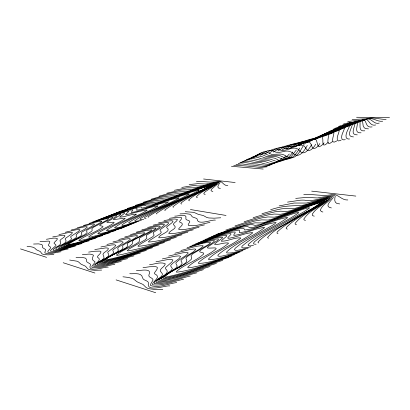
<?xml version="1.0" encoding="UTF-8"?>
<svg xmlns="http://www.w3.org/2000/svg" width="410" height="410" viewBox="0 0 410 410"><rect width="100%" height="100%" fill="white"/><g stroke="black" fill="none" stroke-linecap="round" stroke-linejoin="round"><path stroke-width="0.61" d="M303.108 146.103C300.151 150.936 296.404 159.09 289.475 157.788C286.411 156.779 283.992 154.037 280.573 154.083A7.892 1.758 -11.6 0 0 278.006 154.15L271.671 154.396L266.479 151.885L264.03 151.71L260.729 152.986L256.122 156.451M307.28 145.463C304.866 149.875 299.582 158.839 293.688 153.893C291.079 151.059 287.087 150.465 283.515 151.536C280.332 152.259 276.729 153.207 273.783 151.234C269.078 148.415 264.014 152.453 260.483 155.354M299.731 148.046C296.773 153.053 291.361 161.74 284.432 157.942C281.562 155.867 278.052 154.739 274.51 155.41C271.645 155.846 268.504 155.979 266.09 154.088C261.959 151.223 257.116 154.601 253.933 157.322M311.467 144.822C309.483 148.589 304.035 156.61 299.736 150.895C297.547 147.457 293.165 147.626 289.767 148.881C286.334 149.824 282.516 151.428 279.066 149.635C273.921 147.123 268.745 151.31 264.839 154.257M296.312 150.014L291.52 156.241L288.727 158.583L286.267 159.695L283.125 159.664L278.113 157.209L275.756 156.569L266.756 156.676L262.436 154.739L260.227 154.283L256.147 155.359L251.73 158.198M315.659 144.182C314.024 147.677 308.233 154.221 305.67 147.959C303.969 143.93 299.131 144.92 295.933 146.262C292.228 147.436 288.24 149.583 284.325 148.041C278.764 145.863 273.455 150.157 269.18 153.166M292.837 152.007C289.634 157.173 282.874 163.862 276.637 159.116C273.752 157.23 270.216 157.676 266.977 157.947A7.698 1.701 -11.6 0 1 264.921 157.922C259.904 155.446 253.995 154.58 249.521 159.075M319.861 143.536C317.827 147.067 312.676 151.849 311.492 145.073C310.339 140.517 304.994 142.311 302.001 143.684C298.034 145.094 293.898 147.697 289.547 146.457C283.607 144.622 278.139 148.989 273.516 152.079M289.316 154.032L284.642 158.952L281.978 160.771L279.656 161.617L276.735 161.55L270 159.008L261.77 158.988L257.608 157.384L255.44 156.979L251.489 157.773L247.302 159.962M324.074 142.89L321.466 145.617L319.057 146.831L317.929 145.586L316.335 140.03L315.218 139.282L313.588 139.236L310.421 140.133L299.233 144.72L296.348 145.068L291.366 144.581L287.871 145.345L282.69 147.866L277.842 150.993M285.744 156.082C282.418 159.782 277.278 164.425 271.938 161.97C269.431 160.582 266.587 159.854 263.717 160.192C257.198 160.976 251.181 155.436 245.072 160.848M328.297 142.239L325.75 144.443L324.843 144.95L323.644 144.971C321.891 142.593 323.89 138.959 321.845 136.668C317.565 135.618 313.64 139.241 309.776 140.635C306.239 142.48 302.303 144.033 298.265 143.162C292.212 142.916 287.067 146.929 282.152 149.911M282.126 158.168C278.703 161.448 273.736 165.081 268.781 162.99C266.362 161.786 263.681 161.15 260.97 161.412C254.789 161.965 248.68 157.312 242.828 161.74M332.525 141.593L330.019 143.28L329.179 143.546L328.179 143.136C327.052 140.148 329.435 136.648 327.739 133.829C320.886 133.424 315.341 139.784 308.745 141.358C300.679 141.245 292.924 143.71 286.457 148.83M278.446 160.279C273.726 165.184 267.007 165.153 261.216 162.734A13.556 3.106 -12 0 0 259.402 162.626C253.001 163.411 246.758 158.957 240.578 162.642M290.752 147.749C297.552 142.521 305.614 140.051 313.968 139.584C320.763 137.663 326.427 131.041 333.52 131.046C334.955 134.521 331.5 138.37 332.966 141.86L334.273 142.116L336.769 140.943M295.036 146.672L301.119 143.136L307.428 140.148L311.477 138.99L317.012 138.452L320.405 137.288L336.277 128.607L340.449 127.51L347.844 126.408L360.574 120.484L361.774 120.345L362.502 120.74L363.188 125.916L364.326 127.864L365.935 128.668L368.462 128.843M299.31 145.601C306.752 140.159 315.459 137.678 324.279 136.074C331.311 133.209 337.015 127.29 344.374 125.393L344.764 125.624C345.153 130.288 340.197 134.685 342.037 139.369L343.811 139.907L345.281 139.636M303.574 144.525C311.323 138.985 320.364 136.499 329.373 134.342C336.548 131.138 342.391 125.07 349.889 122.764L350.232 122.99C349.914 128.115 344.728 132.65 346.271 137.996L348.034 138.995L349.556 138.98M274.72 162.421C268.888 167.562 261.954 164.333 255.42 163.867C249.659 164.051 244.006 160.961 238.312 163.539M308.832 141.824L321.409 135.623L333.14 132.722L348.879 123.471L351.688 122.298L352.626 122.487C353.159 126.746 344.789 136.771 353.446 136.894M313.998 139.164L325.658 133.691L336.871 131.123L351.411 122.862L354.076 121.811L355.019 121.98C355.706 125.983 349.053 135.172 357.279 134.839M319.067 136.561L329.855 131.784L340.561 129.534L353.943 122.257L356.459 121.329L357.412 121.478C358.268 125.26 353.394 133.532 361.061 132.814M324.049 133.998L334.001 129.898L344.221 127.966L356.469 121.647L358.842 120.842L359.806 120.976C360.872 124.563 357.807 131.82 364.787 130.816M328.938 131.482L336.692 128.443L338.096 128.033L339.193 128.309C340.049 132.322 336.313 136.166 337.327 140.256L338.511 140.958L341.023 140.292M333.745 129.006C341.689 124.681 351.308 126.767 358.899 121.575C368.692 114.918 363.07 128.535 372.09 126.9M270.933 164.6C264.199 168.474 257.075 164.753 250.023 165.015A19.542 4.366 -11.7 0 1 248.47 164.84L242.269 163.913L236.042 164.446M216.162 234.489L233.029 228.652L248.158 224.091L255.24 222.82L261.857 222.984L266.213 221.912L313.496 204.708L318.611 203.124L320.389 203.088C311.18 210.002 300.371 214.671 290.526 220.657C279.697 227.678 266.572 232.521 257.921 242.254L258.751 242.971M213.589 235.658L230.133 230.005L244.765 225.679L249.751 224.726L252.36 224.7L255.235 225.408L260.012 224.577L303.513 209.136L308.176 207.778L309.617 207.901L304.071 211.688L274.751 228.344L260.345 237.205L254.559 241.685L253.488 243.197L253.933 244.078L256.117 244.242M228.975 257.347C207.814 264.055 187.119 273.065 165.24 277.17L164.425 276.811C172.005 269.442 183.29 266.802 191.07 259.525A11.665 3.71 -14.4 0 0 191.644 257.828L190.978 255.794L192.644 253.867L208.536 244.462L210.443 242.817L210.366 242.361C202.422 242.412 194.801 245.913 187.114 247.671M338.465 126.577C345.876 123.051 354.537 125.024 361.671 120.74C369.22 115.246 368.241 126.823 375.668 124.978M225.669 230.174L241.049 224.993L254.999 220.959L261.683 219.857L268.135 220.057L272.184 219.114L315.5 203.683L320.251 202.268L321.983 202.253C313.993 208.613 304.317 212.728 295.666 218.166C286.539 224.367 274.31 228.79 267.545 237.621L268.473 238.277M211.001 236.831L227.217 231.373L241.352 227.278L247.281 226.448L249.967 227.699L253.744 227.268L293.329 213.661L297.516 212.529L298.5 212.472L298.603 212.821C282.475 224.321 262.892 231.086 248.168 244.509L248.219 245.549L249.915 245.918L253.472 245.518M122.354 227.934C104.658 233.546 87.304 240.649 69.136 244.58L68.496 244.38C75.409 238.902 84.521 236.693 91.553 231.286A9.804 2.455 -15.4 0 0 92.168 230.092L91.804 228.729L93.337 227.314L107.184 220.021L108.886 218.468L103.996 219.196L89.354 223.286M222.732 260.36C203.114 266.449 183.921 274.797 163.611 278.293L162.785 277.939C168.776 271.625 177.909 269.016 184.725 263.553C186.555 262.533 187.59 260.411 186.022 258.761A9.512 3.029 -14 0 1 186.627 257.229C191.567 252.76 198.445 250.869 203.155 246.164L203.006 245.718C195.514 245.575 188.292 248.844 181.041 250.428M231.758 256.004C213.451 261.354 195.555 269.964 176.546 272.214L176.454 271.528C184.5 264.194 195.949 261.426 203.755 253.877L203.565 253.037L199.895 251.935L199.66 251.227C203.847 246.866 210.433 245.411 214.517 240.942L214.225 240.573L213.082 240.501L207.721 241.464L189.825 246.441M208.403 238.01C220.093 235.002 231.696 228.426 243.894 228.519L244.642 230.01C259.269 228.462 272.793 219.775 287.415 217.423L287.348 217.848C272.819 228.109 255.497 234.382 242.054 246.184L241.7 247.363L242.894 247.927L245.862 247.773L250.807 246.805M124.768 226.95C109.537 231.496 94.654 238.113 78.945 240.726L78.966 240.27C86.372 234.848 95.75 232.526 102.951 226.853L102.859 226.274L99.896 225.649L99.748 225.162C103.638 221.83 109.024 220.621 112.883 217.249L111.766 216.992L107.282 217.905L92.106 222.205M115.83 230.466C99.276 235.227 82.984 242.94 65.969 245.349L69.562 242.766L85.039 234.453L86.946 232.767L87.069 232.096L86.561 231.091A8.056 2.019 -15.2 0 1 87.207 230L100.312 222.671L101.798 221.508L101.731 221.2L97.052 221.815L83.394 225.505M216.413 263.41C198.358 268.873 180.687 276.535 161.976 279.42L161.135 279.066L162.642 277.18L180.323 265.808L182.05 263.661L181.978 262.743L180.969 260.893L181.43 259.858L184.428 257.444L193.136 251.981L195.76 249.557L195.539 249.126L194.586 248.947L190.04 249.5L174.891 253.216M109.239 233.023C94.039 237.272 79.074 244.406 63.432 246.323L66.522 243.935L80.247 236.314L81.877 234.745L81.323 232.875L81.815 232.132L92.183 226.089L94.607 224.26L93.746 223.875L90.031 224.46L77.372 227.745M235.002 225.936L248.947 221.4L261.744 217.869L268.032 216.931L274.326 217.172L278.082 216.352L317.494 202.668L321.886 201.412L323.577 201.412C309.058 212.718 290.71 219.124 277.257 231.937L276.981 233.075L277.995 233.674M205.789 239.194C216.823 236.18 227.663 230.686 239.189 230.138L239.676 230.891L239.409 232.68C251.935 231.317 263.558 223.988 276.079 222.481L274.685 223.916L272.537 225.3L248.06 239.353L240.152 244.314L235.232 248.214L234.474 249.516L235.161 250.254L237.523 250.331L248.132 248.096M234.525 254.666C219.247 259.197 204.288 265.829 188.4 267.838L187.642 267.346C195.508 259.222 207.583 256.352 216.034 248.855L216.157 248.363L215.204 247.886L208.685 248.132L207.46 247.876L207.393 247.532L208.7 246.272L217.602 240.373L218.561 239.081L218.053 238.794L210.971 239.937L192.521 245.216M127.177 225.977L99.527 234.792L90.943 237.011L89.088 237.221L88.596 236.929C96.242 230.994 106.154 228.539 113.995 222.866L114.139 222.507L113.38 222.205L107.881 222.609L106.82 222.22L115.902 216.685L116.84 215.721L116.46 215.527L110.546 216.623L94.848 221.133M164.543 242.453C145.078 248.332 125.993 256.071 105.98 259.894L105.349 259.602C113.201 253.329 123.594 250.869 131.574 244.683A10.634 2.972 -15.2 0 0 132.404 243.232L132.235 241.505L134.055 239.845L149.655 231.635L151.638 230.205L151.669 229.81L146.431 230.415L130.513 234.587M210.012 266.505L177.704 276.714L165.86 279.82L160.325 280.553L159.475 280.204L159.639 279.482L160.633 278.457L175.875 268.089L177.243 266.105L175.88 263.486L176.177 262.518L178.683 260.288L186.155 255.261L188.257 252.996L187.001 252.386L182.686 252.816L168.674 256.04M203.165 240.388C213.697 237.697 224.137 232.132 235.094 232.004L235.104 232.931L233.838 234.71L233.823 235.463C244.181 234.171 253.764 228.857 264.132 227.412L264.486 227.658C252.806 236.949 237.431 241.49 226.607 251.996L226.786 252.893C233.136 253.667 239.322 250.674 245.441 249.398M102.577 235.606C88.755 239.343 75.122 245.882 60.885 247.302L63.463 245.113L75.425 238.189L76.767 236.744L76.009 234.976C78.746 231.25 84.27 230.522 87.33 227.043L86.423 226.658L82.928 227.14L71.289 230.005M158.573 245.077C140.563 250.407 122.908 257.572 104.376 260.852L103.73 260.565C110.029 255.199 118.469 252.837 125.327 248.173C126.808 247.353 128.484 245.821 127.382 244.088A8.666 2.434 -14.9 0 1 128.202 242.771L142.962 234.494L144.668 233.146L144.627 232.767L139.6 233.254L124.722 237.011M129.575 225.003C119.059 227.852 108.747 232.731 97.867 233.767L98.098 233.198C106.523 227.258 116.891 224.454 125.234 218.484L123.717 218.207L113.457 219.714L113.893 219.042L120.217 215.03L120.765 214.199C112.842 214.614 105.252 218.187 97.57 220.062M170.447 239.86C152.72 245.103 135.336 252.129 117.091 255.363L116.43 255.082C122.518 249.833 130.749 247.558 137.396 243.002C138.852 242.213 140.43 240.665 139.246 239.035A8.548 2.388 -14.6 0 1 140.005 237.759L154.35 229.677L155.995 228.365L155.938 227.996L150.936 228.488L136.248 232.193M237.277 253.339C224.475 256.645 211.816 263.143 198.491 263.41L198.532 262.569C207.27 254.451 219.606 251.13 228.467 243.309L228.283 242.966C223.701 242.402 219.196 244.888 214.625 244.427L215.086 243.525L222.082 238.353L222.568 237.236C213.22 237.282 204.231 241.828 195.201 244.001M118.905 211.688C132.107 207.737 145.299 202.176 159.162 201.971C176.034 197.42 192.203 190.501 209.095 186.068L209.331 186.222C189.415 197.333 166.952 204.098 148.01 216.854L148.389 217.372M244.155 221.784L256.711 217.859L268.391 214.825L274.3 214.04L280.44 214.322L283.91 213.62L319.472 201.659L323.51 200.562L325.161 200.582C313.209 210.714 297.091 215.978 286.262 227.606L286.226 228.621L287.333 229.169M200.526 241.587C210.438 238.861 220.165 234.376 230.492 233.592L230.963 233.884L230.917 234.371L227.832 237.682L227.939 238.348C236.314 237.441 244.109 233.193 252.509 232.593L252.637 232.947C241.931 241.285 228.365 245.672 218.171 254.789L217.853 255.835L219.001 256.317L221.851 256.137L233.526 253.416L242.735 250.705M116.281 212.718C128.561 209.602 140.891 203.063 153.688 204.036C169.099 200.1 183.803 193.684 199.245 189.912L199.352 190.122C181.527 200.09 161.576 206.322 144.51 217.618L144.52 218.248L146.073 218.31M152.535 247.727C136.007 252.509 119.792 259.079 102.756 261.821L102.1 261.534L103.75 259.93L121.104 250.136L123.005 248.291L122.616 245.949L123.215 245.062L134.854 238.225L137.601 236.124L137.499 235.755L136.709 235.612L132.681 236.129L118.864 239.46M113.647 213.753L139.959 205.999L144.817 205.266L146.575 206.179L149.676 205.799L184.777 194.817L188.41 193.884L189.21 193.827L189.184 194.094C173.256 202.986 155.6 208.767 140.251 218.699L139.907 219.442L141.009 219.652L143.746 219.253M95.843 238.22C83.42 241.439 71.14 247.353 58.333 248.286L60.393 246.292L70.561 240.075L71.612 238.758L70.648 237.098L70.879 236.457L78.387 231.43L79.96 229.866L79.007 229.477L75.742 229.846L65.154 232.291M176.285 237.298C160.248 241.926 144.52 248.25 128.002 250.91L127.32 250.648L128.807 249.131L145.171 239.814L146.893 238.072L146.283 235.878L146.795 235.043L157.763 228.534L160.31 226.535L159.372 226.064L155.395 226.581L141.916 229.82M203.529 269.631L174.506 278.487L163.79 281.132L158.67 281.69L157.804 281.347L157.84 280.676L158.608 279.743L171.38 270.395L172.385 268.57L170.729 266.105L170.862 265.208L172.866 263.169L179.078 258.592L180.641 256.491L179.303 255.881L175.224 256.183L162.375 258.894M111.002 214.794C121.027 212.344 130.954 207.26 141.317 206.953L141.552 208.075C154.268 206.527 166.27 199.957 178.986 197.815L178.827 198.138C164.518 206.455 148 211.227 134.603 220.928L135.269 221.282L137.478 221.062L141.409 220.201M197.871 242.792C207.352 240.337 216.69 235.842 226.546 235.407L226.797 235.786L226.52 236.355L221.953 240.219L221.303 241.203C227.801 241.408 234.13 237.41 240.624 237.892L240.511 238.364C230.569 246.282 217.392 249.982 208.413 259.064L208.962 259.73C219.663 259.346 229.764 254.733 240.014 252.017M127.161 208.5C139.374 204.862 151.633 199.921 164.466 199.901C179.944 195.867 194.75 189.512 210.253 185.602L210.509 185.75C193.038 195.903 172.866 201.694 156.415 213.487L156.881 213.964M131.964 224.034C123.605 226.335 115.41 229.861 106.743 230.789L106.518 230.364C115.584 223.778 126.716 220.6 136.115 214.538L136.263 214.189C130.662 214.051 125.234 217.121 119.633 217.131L124.496 213.39L124.666 212.693C116.307 213.374 108.368 216.916 100.281 218.996M108.337 215.834C117.808 213.364 127.095 209.079 136.899 208.316L137.119 208.874L136.545 210.238C147.431 208.915 157.696 203.339 168.571 201.874C155.938 209.828 140.886 213.979 128.663 222.702L128.904 223.183L130.59 223.137L139.067 221.154M146.426 250.407C131.395 254.63 116.64 260.591 101.132 262.789L100.465 262.508L101.788 261.026L116.835 252.114L118.398 250.413L117.731 248.209L118.172 247.379L128.186 241.1L130.447 239.143L129.478 238.635L125.67 239.04L112.945 241.936M105.667 216.885C114.682 214.645 123.589 210.315 132.896 209.853L131.267 212.488C140.261 211.293 148.717 207.188 157.707 205.84L157.958 206.015C146.611 213.21 133.255 217.085 122.134 224.731L121.965 225.341L123.143 225.459L125.875 225.008L136.709 222.112M182.055 234.766C167.475 238.43 153.022 245.288 138.016 246.292L138.206 245.733L140.589 243.945L152.843 236.667L154.16 235.109L153.186 233.116L153.509 232.357L162.611 226.53L164.589 224.721L163.559 224.27L159.818 224.69L147.533 227.473M102.982 217.941L126.039 211.427L128.868 211.401L125.737 214.317L125.762 214.82L143.854 210.412L146.462 209.946L147.139 210.238C136.827 216.977 124.235 220.206 114.487 227.74L115.184 228.016L117.332 227.755L121.124 226.894L134.342 223.071M135.295 205.359C146.554 202.022 157.896 197.707 169.714 197.851C183.818 194.33 197.282 188.528 211.411 185.141L211.688 185.279C196.585 194.437 178.683 199.357 164.692 210.166L165.24 210.607M89.031 240.865C78.033 243.56 67.117 248.819 55.765 249.27L55.786 248.839C57.123 245.513 69.372 243.509 65.236 239.24A8.487 2.132 -15.6 0 1 65.62 238.271L71.366 234.146L72.503 232.721L71.504 232.326L68.475 232.588L58.958 234.592M253.144 217.705L264.353 214.374L274.951 211.816L280.486 211.191L286.472 211.509L289.66 210.924L321.445 200.654L326.227 199.598L326.739 199.752L326.585 200.223C316.663 208.598 303.349 213.159 295.097 223.358L295.292 224.249L296.486 224.752M196.959 272.804C183.516 275.93 170.027 282.818 156.123 282.5L156.031 281.88C157.445 277.416 172.133 274.07 165.522 268.76A9.655 3.111 -14.6 0 1 165.737 267.407L171.892 261.964L172.917 260.037L171.493 259.422L167.659 259.591L156.005 261.79M140.251 253.124C126.557 256.399 112.904 263 98.82 263.486L98.979 262.923L101.167 261.165L112.535 254.108L113.749 252.555L112.791 250.484L113.078 249.721L121.432 244.011L123.19 242.202L122.154 241.695L118.577 241.992L106.964 244.437M187.765 232.255C174.783 235.381 161.899 241.454 148.522 242.008L148.574 241.51L150.424 239.937L160.418 233.567L161.34 232.183L160.008 230.379L160.151 229.702L167.413 224.547L168.838 222.927L167.71 222.492L164.205 222.814L153.089 225.151M143.315 202.263C153.637 199.224 164.092 195.534 174.916 195.821C187.657 192.802 199.798 187.56 212.564 184.679L212.867 184.808C200.141 193.038 184.357 197.041 172.846 206.896L173.476 207.301M82.149 243.535C72.59 245.718 63.053 250.269 53.187 250.259L53.11 249.869C54.484 246.815 61.966 245.805 60.659 242.177C57.728 239.783 64.257 238.205 64.97 235.965L64.621 235.35L62.761 235.212L52.706 236.918M133.998 255.866C121.847 258.602 109.675 264.47 97.17 264.47L97.201 263.953C98.846 260.017 112.258 257.987 107.804 252.791A8.794 2.486 -15.4 0 1 108.25 251.643L114.59 246.958L115.84 245.303L114.728 244.796L111.392 244.98L100.911 246.969M193.412 229.779C181.989 232.383 170.627 237.656 158.854 237.8L158.767 237.359C159.828 234.115 172.385 231.481 166.757 227.678A8.21 2.26 -13.9 0 1 166.937 226.689L172.179 222.579L173.051 221.144L171.831 220.729L168.551 220.954L158.583 222.85M190.307 276.017C178.519 278.539 166.603 284.473 154.437 283.653L154.206 283.09C154.831 279.333 165.953 276.33 161.253 272.327C157.563 269.462 164.81 267.069 165.215 264.132L165.071 263.635C160.192 261.724 154.57 264.265 149.558 264.711M261.964 213.702L271.876 210.95L281.419 208.854L286.595 208.382L292.427 208.736L295.343 208.265L323.408 199.649L327.774 198.783L328.308 198.927L328.277 199.337C320.774 206.614 309.376 210.166 303.769 219.186L304.184 219.965L305.46 220.416M151.223 199.209C160.638 196.467 170.217 193.407 180.067 193.812C191.465 191.285 202.294 186.601 213.712 184.218L214.035 184.336C203.596 191.342 190.906 195.011 181.061 202.996L180.877 203.678L181.589 204.042M343.108 124.194C350.529 121.544 358.719 123.072 365.874 119.428C371.762 116.143 376.713 122.113 382.679 121.222M127.679 258.643C117.081 260.847 106.405 265.916 95.51 265.46L95.417 264.988C96.463 261.672 106.513 259.776 103.463 255.855C100.973 252.929 107.697 251.484 108.419 248.865L108.004 248.127L105.929 247.891L94.797 249.526M75.189 246.236C67.091 247.906 58.943 251.694 50.599 251.253L50.42 250.899L51.091 249.869L55.734 245.831A10.67 2.691 -16.2 0 0 55.878 244.908L54.125 243.361A9.635 2.424 -15.8 0 1 54.356 242.459L57.072 239.681L57.313 238.533C53.838 237.298 49.933 238.953 46.386 239.271M198.993 227.324C189.097 229.436 179.206 233.884 169.002 233.664L168.792 233.28C169.463 230.507 178.042 228.447 174.317 225.592C171.119 223.701 177.064 221.83 177.371 219.719L177.228 219.376C172.948 218.161 168.325 220.114 164.026 220.575M159.018 196.2C167.552 193.751 176.269 191.332 185.171 191.824C195.344 189.897 205.02 185.274 215.209 183.87C207.029 190.004 196.298 192.792 188.769 199.911L188.79 200.505L189.579 200.833M270.631 209.771C280.455 206.256 290.736 205.584 300.95 205.635C310.734 203.816 319.984 198.932 329.871 198.107L329.963 198.46C324.715 204.323 316.433 207.301 312.276 214.194L312.276 215.091L312.907 215.762L314.26 216.167M183.567 279.271C173.461 281.204 163.129 286.067 152.735 284.817L152.376 284.304C153.709 280.332 161.617 277.042 154.667 273.839A10.783 3.495 -14.9 0 1 154.652 272.583L156.861 269.493L157.399 267.745A8.267 2.619 -15.2 0 0 155.518 266.669L149.758 266.746L143.034 267.674M121.278 261.452C112.258 263.133 103.089 267.325 93.839 266.454L93.623 266.029C94.976 263.071 102.787 260.207 97.518 257.203A9.819 2.783 -15.6 0 1 97.739 256.137L100.214 253.503L100.998 252.012A7.539 2.091 -15.8 0 0 99.579 251.12L94.592 251.248L88.616 252.109M204.518 224.9C196.103 226.54 187.642 230.118 178.986 229.595L178.668 228.821C180.733 226.243 185.187 223.783 179.79 222.148A8.917 2.439 -13.6 0 1 179.683 221.297L181.328 219.13L181.65 217.92A6.847 1.84 -13.8 0 0 179.97 217.249L175.07 217.479L169.412 218.325M166.706 193.233L181.276 190.025L191.424 189.64L212.728 183.885L216.003 183.301L216.306 183.68C210.043 188.554 201.571 190.778 196.375 196.867L196.59 197.379L197.456 197.671M68.152 248.967C61.536 250.141 54.786 253.057 48.001 252.252L47.724 251.94C47.806 249.992 52.834 247.799 49.507 246.287C46.827 245.364 50.03 243.361 49.815 241.787A9.794 2.414 -16.2 0 0 48.431 241.09L40.011 241.644M279.138 205.907L294.093 203.047L306.49 203.042L327.303 197.666L330.849 197.164L331.644 197.584C328.676 202.391 321.911 204.621 320.312 210.335L321.466 211.642L322.895 212.001M174.286 190.307L186.822 187.882L196.287 187.744L214.251 183.28L217.541 182.937L216.582 184.09L205.138 191.808L203.919 193.294L203.867 193.868L205.215 194.555M176.736 282.572C168.31 283.541 158.834 288.409 150.537 285.529L150.526 284.325L152.874 280.332A13.197 4.331 -15.7 0 0 152.694 279.046C151.567 277.483 147.795 277.175 149.014 274.556C152.51 267.479 139.287 270.933 136.427 270.677M209.987 222.497C202.924 223.455 195.442 226.899 188.333 225.321L188.195 224.542L189.743 221.866A10.701 2.947 -13.8 0 0 189.456 221.031C188.431 219.965 185.351 220.278 185.863 218.222C187.58 212.892 176.879 216.603 174.742 216.096M114.81 264.296C107.379 265.465 99.727 268.658 92.158 267.453L91.819 267.074L92.03 266.064L94.777 262.687A11.998 3.423 -16.2 0 0 94.859 261.611C91.199 259.776 92.429 258.32 93.48 255.204C90.354 253.016 85.905 254.728 82.364 254.723M347.67 121.847C353.625 120.048 359.985 121.319 365.894 119.423C371.147 116.87 373.602 124.994 379.194 123.087M181.763 187.421L192.31 185.766A13.417 3.193 -13.2 0 1 195.488 185.689C203.411 187.083 210.894 182.609 218.704 182.47L218.371 183.378L211.427 189.297L211.017 190.455L211.252 190.906L212.857 191.485M287.492 202.115L300.299 200.203A15.821 4.541 -11.4 0 1 304.44 200.162C314.28 202.412 323.751 195.99 333.315 196.713L333.361 197.097C331.915 200.311 323.305 206.707 331.362 207.911M61.039 251.73C55.847 252.232 50.117 254.753 45.013 252.98L44.813 252.288L45.628 250.346A14.411 3.639 -16.5 0 0 45.546 249.505L42.609 247.645L42.435 245.344L41.743 244.493L38.54 243.873L33.569 244.037M215.388 220.124C211.867 219.319 197.528 225.864 197.143 219.15A12.823 3.526 -13.7 0 0 196.6 218.422L192.285 216.854L190.824 214.871L189.563 214.153L185.576 213.666L180.016 213.887M108.26 267.171C105.821 266.423 86.546 273.321 90.451 265.065A14.596 4.177 -16.4 0 0 90.277 264.076L86.761 261.811L86.315 259.135L85.423 258.131L81.698 257.316L76.045 257.367M267.094 166.803L260.447 167.464L253.79 166.726A34.455 8.082 -12.5 0 0 252.247 166.537L237.052 165.261A28.874 6.611 -12.6 0 0 233.756 165.358M169.817 285.913C165.994 285.088 146.114 292.894 148.42 283.1A16.057 5.294 -15.9 0 0 147.974 281.916C146.462 280.153 143.075 280.322 142.552 277.724C141.716 272.102 133.634 274.075 129.739 273.711M189.133 184.572L197.743 183.67L205.881 183.993L218.12 181.978L219.862 182.009L220.221 182.373C218.807 184.341 215.604 188.349 220.395 188.462M295.697 198.394L306.429 197.394L317.371 197.943L332.197 195.59L334.524 195.657L335.247 196.129C334.329 199.947 334.058 204.042 339.675 203.898M352.154 119.541L364.874 118.885A6.457 1.261 -10.1 0 0 366.576 118.736C373.12 116.712 379.532 119.541 386.112 119.382M220.739 217.777L214.076 218.187L208.777 217.956L206.666 217.418L203.468 215.614L198.501 214.368A24.779 6.637 -12.9 0 1 197.333 213.923L194.873 212.795A30.048 8.113 -14 0 0 192.833 212.277L185.243 211.703M53.843 254.523L47.837 254.856L43.404 254.461L41.922 253.775L40.303 251.545L36.792 249.951A26.686 6.703 -15.9 0 1 36.065 249.393C34.071 246.559 30.14 246.723 27.065 246.456M196.405 181.763C203.416 180.928 210.407 182.983 217.387 181.574C222.358 179.498 222.999 186.237 227.822 185.479M101.629 270.082L94.715 270.303L89.534 269.718L87.73 268.883L85.567 266.254L81.323 264.306A28.269 8.021 -15.6 0 1 80.411 263.645L78.607 261.995A34.824 9.732 -16.9 0 0 76.88 261.185L69.654 260.037M162.801 289.296L154.749 289.445L148.533 288.66L146.206 287.625L143.018 284.443L137.581 282.049A31.057 10.076 -14.9 0 1 136.356 281.245L133.85 279.251A38.284 12.331 -16.7 0 0 131.636 278.262L128.161 277.406L122.964 276.786M303.764 194.729C312.651 193.751 321.471 196.421 330.327 194.904C337.399 192.367 340.976 200.521 347.829 199.957M356.562 117.27L389.5 117.562M231.46 166.27L263.199 169.048M203.58 178.996L235.145 182.537M311.687 191.137L355.834 196.093M190.414 209.541L226.028 215.455M20.5 248.901L46.566 257.347M63.191 262.738L94.925 273.029M116.107 279.897L155.692 292.73"/></g></svg>
